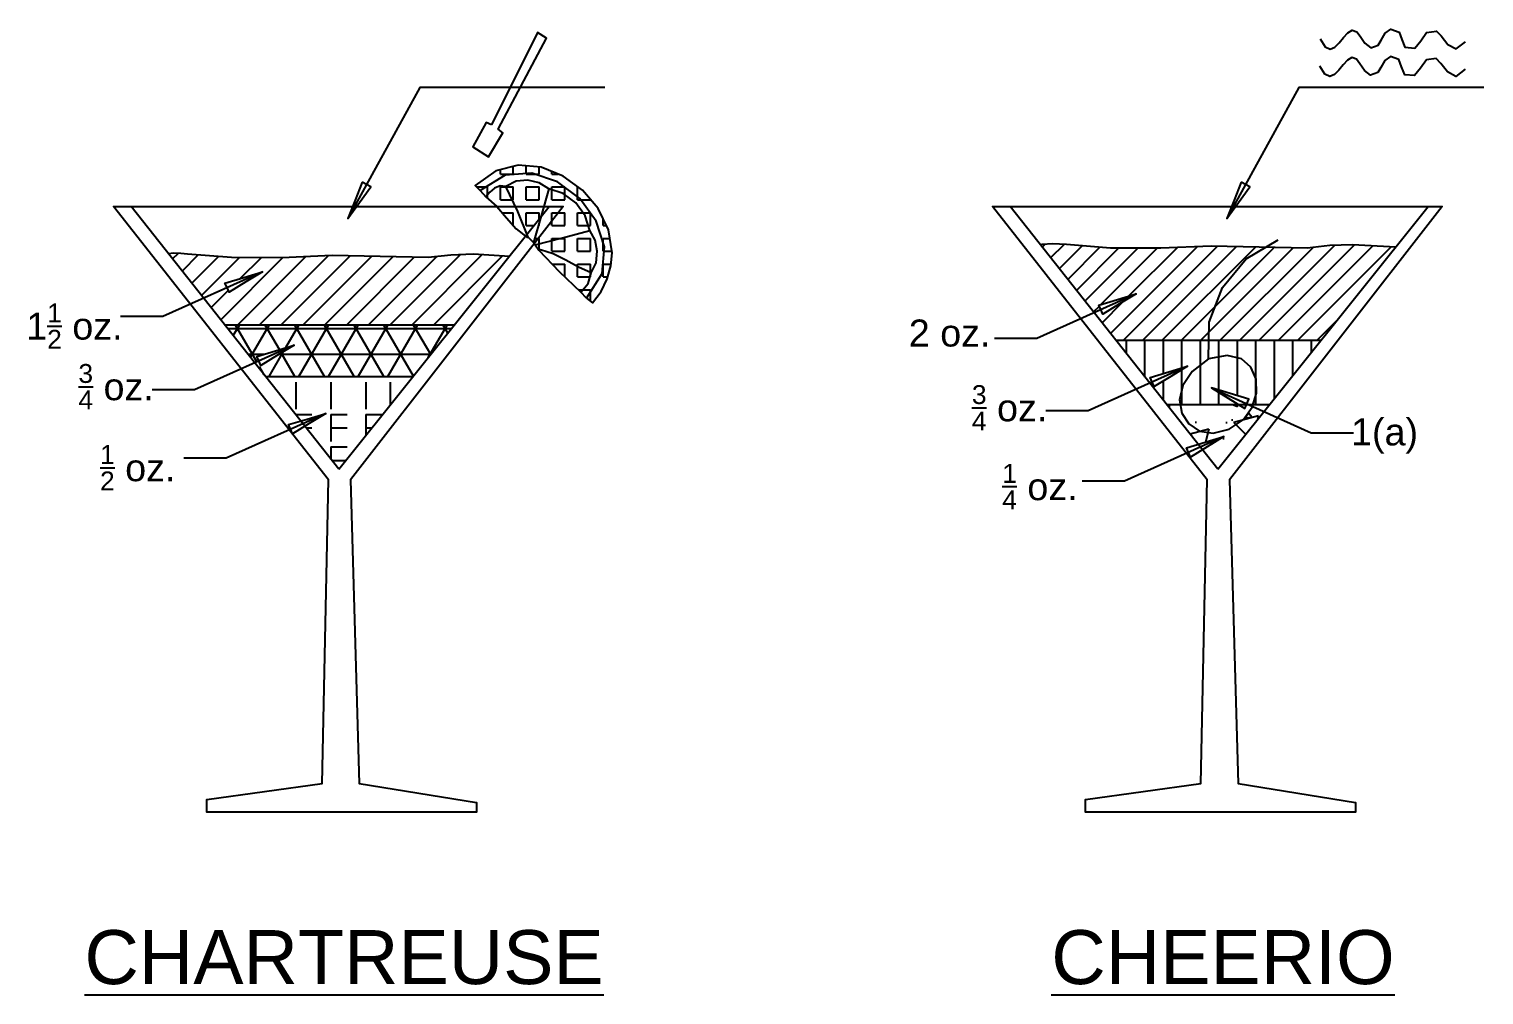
# Model space of a CAD drawing. Header units: metres. Extents: x -2.9 to 16.5, y 0 to 11.5.
# Drawn here: x 1.841 to 4.537, y 7.29 to 9.079 of the extents above; entities that cross this region are included whole.
import ezdxf

# ---------------------------------------------------------------- set-up
doc = ezdxf.new("R2010")
doc.units = ezdxf.units.M
for name, color, linetype in [('bourbon - whiskey', 35, 'Continuous'), ('french (dry) vermouth', 160, 'Continuous'), ('green chartreuse', 80, 'Continuous'), ('maraschino', 18, 'Continuous'), ('orange juice', 30, 'Continuous'), ('triple sec', 200, 'Continuous')]:
    doc.layers.add(name, color=color, linetype=linetype)
doc.styles.get("Standard").update_dxf_attribs({"font": 'arial.ttf'})

# ---------------------------------------------------------------- blocks, each defined once
blk = doc.blocks.new('A$C17891CB8')
for points in [[(0, 0), (0.001, 0.06819), (0.0256, 0.13222), (0.0697, 0.18533), (0.1289, 0.22087)], [(0, 0), (-0.0306, -0.02332), (-0.048, -0.04942), (-0.0539, -0.07585), (-0.0497, -0.10026), (-0.0368, -0.12028), (-0.0169, -0.13352), (0.0087, -0.13759), (0.0384, -0.1301), (0.064, -0.11257), (0.0807, -0.0893), (0.0887, -0.06331), (0.0879, -0.03771), (0.0785, -0.01546), (0.0607, 0.00027), (0.0345, 0.00645), (0, 0)]]:
    blk.add_lwpolyline(points)
blk = doc.blocks.new('A$C7EF233EF')
for points in [[(0.26617, 0.17318), (0.25609, 0.17746), (0.23156, 0.13265), (0.26064, 0.11371), (0.28679, 0.15847), (0.27865, 0.16498), (0.368, 0.33414), (0.35152, 0.34446), (0.26617, 0.17318)], [(0.02632, 0.06722), (0.01313, 0.03364), (0, 0), (0.02132, 0.02912), (0.0426, 0.05826), (0.03446, 0.06276), (0.02632, 0.06722)], [(0.02632, 0.06722), (0.01313, 0.03364), (0, 0), (0.02132, 0.02912), (0.0426, 0.05826), (0.03446, 0.06276), (0.02632, 0.06722)]]:
    blk.add_lwpolyline(points, close=True)
blk.add_lwpolyline([(0.47635, 0.24257), (0.13309, 0.24257), (0, 0)])
blk = doc.blocks.new('A$C2D966FB9')
blk.add_lwpolyline([(0, 0), (-0.18425, -0.0829), (-0.26258, -0.0829)])
blk.add_lwpolyline([(-0.06532, -0.02941), (-0.06912, -0.02084), (-0.03455, -0.01042), (0, 0), (-0.0307, -0.01893), (-0.06147, -0.03788), (-0.06532, -0.02941)], close=True)
blk = doc.blocks.new('A$C3C0D392B')
blk.add_lwpolyline([(0, 0), (-0.18425, -0.0829), (-0.26258, -0.0829)])
blk.add_lwpolyline([(-0.06532, -0.02941), (-0.06912, -0.02084), (-0.03455, -0.01042), (0, 0), (-0.0307, -0.01893), (-0.06147, -0.03788), (-0.06532, -0.02941)], close=True)
blk = doc.blocks.new('A$C7B8D303F')
for points in [[(0.2853, -0.0037), (0.3125, 0.0004), (0.3049, 0.0528), (0.2878, 0.1016), (0.263, 0.1453), (0.2321, 0.1825), (0.161, 0.2331), (0.0774, 0.261), (-0.0118, 0.267), (-0.1, 0.2518), (-0.18, 0.2161), (-0.2453, 0.1607), (-0.2886, 0.0861), (-0.3033, -0.0068), (-0.2765, -0.0062)], [(0.2853, -0.0037), (0.2599, 0.1024), (0.1957, 0.1779), (0.1058, 0.2229), (0.003, 0.2376), (-0.0996, 0.2219), (-0.189, 0.176), (-0.2524, 0.0999), (-0.2765, -0.0062)], [(-0.1029, 0.1807), (-0.1436, 0.1706), (-0.1807, 0.1468), (-0.2083, 0.113), (-0.2208, 0.0732)], [(0.1139, 0.1816), (0.0632, 0.2071), (0.0047, 0.2155), (-0.0533, 0.2067), (-0.1029, 0.1807)], [(-0.1029, 0.1807), (-0.0515, 0.0905), (0, 0)], [(0.0107, -0.0014), (0.0625, 0.09), (0.1139, 0.1816)], [(0.2297, 0.0752), (0.2157, 0.114), (0.1889, 0.147), (0.1535, 0.1709), (0.1139, 0.1816)], [(-0.2208, 0.0732), (-0.2375, 0.0586), (-0.2461, 0.0382), (-0.2482, 0.0153), (-0.2451, -0.0071)], [(-0.0285, -0.0005), (-0.1226, 0.0395), (-0.2208, 0.0732)], [(0.2297, 0.0752), (0.1821, 0.0558), (0.131, 0.0401), (0.081, 0.0232), (0.0368, -0.0001), (0.0343, -0.0051)], [(0.2539, -0.0028), (0.2507, 0.0394), (0.2297, 0.0752)], [(-0.0285, -0.0005), (0, 0)], [(0.0107, -0.0014), (0, 0)], [(-0.2765, -0.0062), (-0.2451, -0.0071)], [(-0.2451, -0.0071), (-0.1917, -0.0037), (-0.1361, -0.0071), (-0.082, -0.0096), (-0.0319, -0.0036), (-0.0285, -0.0005)], [(0.0107, -0.0014), (0.0343, -0.0051)], [(0.0343, -0.0051), (0.1439, -0.0066), (0.2539, -0.0028)], [(0.2853, -0.0037), (0.2539, -0.0028)]]:
    blk.add_lwpolyline(points)

msp = doc.modelspace()

# ---------------------------------------------------------------- hatches: boundary and pattern name
at = {"layer": 'bourbon - whiskey'}
h = msp.add_hatch(dxfattribs=at)
h.set_pattern_fill('ANSI31', color=256, scale=0.008, style=0)
h.paths.add_polyline_path([(4.0526, 8.6004), (4.0967, 8.6535), (4.1339, 8.6758), (4.0315, 8.6781), (3.9386, 8.674), (3.845, 8.6741), (3.7638, 8.6808), (3.751, 8.6816), (3.738, 8.6823), (3.7185, 8.6807), (3.7147, 8.6802), (3.8147, 8.5539), (3.8274, 8.5596), (3.8236, 8.5682), (3.8581, 8.5786), (3.8927, 8.589), (3.862, 8.5701), (3.8312, 8.5511), (3.8274, 8.5596), (3.8147, 8.5539), (3.8551, 8.5029), (4.0276, 8.5029), (4.028, 8.5364)])
h.paths.add_polyline_path([(4.0526, 8.6004), (4.028, 8.5364), (4.0276, 8.5029), (4.2356, 8.5029), (4.374, 8.6757), (4.2937, 8.6804), (4.2518, 8.6789), (4.2096, 8.6741), (4.1339, 8.6758), (4.0967, 8.6535)])
h = msp.add_hatch(dxfattribs=at)
h.set_pattern_fill('ANSI31', color=256, scale=0.009, style=0)
h.paths.add_polyline_path([(2.6293, 8.5311), (2.7316, 8.6589), (2.6648, 8.6628), (2.6229, 8.6612), (2.5807, 8.6565), (2.4026, 8.6605), (2.3097, 8.6564), (2.2161, 8.6565), (2.1349, 8.6631), (2.1221, 8.664), (2.1091, 8.6647), (2.0988, 8.6638), (2.1645, 8.5808), (2.2079, 8.6004), (2.2041, 8.6089), (2.2387, 8.6193), (2.2733, 8.6298), (2.2426, 8.6108), (2.2118, 8.5919), (2.2079, 8.6004), (2.1645, 8.5808), (2.2039, 8.5311)])
at = {"layer": 'french (dry) vermouth'}
h = msp.add_hatch(dxfattribs=at)
h.set_pattern_fill('F', color=256, scale=0.5, style=0, pattern_type=2)
h.set_pattern_definition([(0, (0.465, 0.04), (0, 0.5), [0.03, -0.47]), (270, (0.465, 0.065), (0.5, -1e-16), [0.05, -0.45]), (0, (0.465, 0.065), (0, 0.5), [0.03, -0.47]), (0, (0.465, 0.1), (0, 0.5), [0.03, -0.47]), (270, (0.465, 0.125), (0.5, -1e-16), [0.05, -0.45]), (0, (0.465, 0.125), (0, 0.5), [0.03, -0.47]), (0, (0.465, 0.16), (0, 0.5), [0.03, -0.47]), (270, (0.465, 0.185), (0.5, -1e-16), [0.05, -0.45]), (0, (0.465, 0.185), (0, 0.5), [0.03, -0.47]), (0, (0.465, 0.22), (0, 0.5), [0.03, -0.47]), (270, (0.465, 0.245), (0.5, -1e-16), [0.05, -0.45]), (0, (0.465, 0.245), (0, 0.5), [0.03, -0.47]), (0, (0.465, 0.28), (0, 0.5), [0.03, -0.47]), (270, (0.465, 0.305), (0.5, -1e-16), [0.05, -0.45]), (0, (0.465, 0.305), (0, 0.5), [0.03, -0.47]), (0, (0.465, 0.34), (0, 0.5), [0.03, -0.47]), (270, (0.465, 0.365), (0.5, -1e-16), [0.05, -0.45]), (0, (0.465, 0.365), (0, 0.5), [0.03, -0.47]), (270, (0.465, 0.425), (0.5, -1e-16), [0.05, -0.45]), (0, (0.4, 0.04), (0, 0.5), [0.03, -0.47]), (270, (0.4, 0.065), (0.5, -1e-16), [0.05, -0.45]), (0, (0.4, 0.065), (0, 0.5), [0.03, -0.47]), (0, (0.4, 0.1), (0, 0.5), [0.03, -0.47]), (270, (0.4, 0.125), (0.5, -1e-16), [0.05, -0.45]), (0, (0.4, 0.125), (0, 0.5), [0.03, -0.47]), (0, (0.4, 0.16), (0, 0.5), [0.03, -0.47]), (270, (0.4, 0.185), (0.5, -1e-16), [0.05, -0.45]), (0, (0.4, 0.185), (0, 0.5), [0.03, -0.47]), (0, (0.4, 0.22), (0, 0.5), [0.03, -0.47]), (270, (0.4, 0.245), (0.5, -1e-16), [0.05, -0.45]), (0, (0.4, 0.245), (0, 0.5), [0.03, -0.47]), (0, (0.4, 0.28), (0, 0.5), [0.03, -0.47]), (270, (0.4, 0.305), (0.5, -1e-16), [0.05, -0.45]), (0, (0.4, 0.305), (0, 0.5), [0.03, -0.47]), (0, (0.4, 0.34), (0, 0.5), [0.03, -0.47]), (270, (0.4, 0.365), (0.5, -1e-16), [0.05, -0.45]), (0, (0.4, 0.365), (0, 0.5), [0.03, -0.47]), (270, (0.4, 0.425), (0.5, -1e-16), [0.05, -0.45]), (0, (0.335, 0.04), (0, 0.5), [0.03, -0.47]), (270, (0.335, 0.065), (0.5, -1e-16), [0.05, -0.45]), (0, (0.335, 0.065), (0, 0.5), [0.03, -0.47]), (0, (0.335, 0.1), (0, 0.5), [0.03, -0.47]), (270, (0.335, 0.125), (0.5, -1e-16), [0.05, -0.45]), (0, (0.335, 0.125), (0, 0.5), [0.03, -0.47]), (0, (0.335, 0.16), (0, 0.5), [0.03, -0.47]), (270, (0.335, 0.185), (0.5, -1e-16), [0.05, -0.45]), (0, (0.335, 0.185), (0, 0.5), [0.03, -0.47]), (0, (0.335, 0.22), (0, 0.5), [0.03, -0.47]), (270, (0.335, 0.245), (0.5, -1e-16), [0.05, -0.45]), (0, (0.335, 0.245), (0, 0.5), [0.03, -0.47]), (0, (0.335, 0.28), (0, 0.5), [0.03, -0.47]), (270, (0.335, 0.305), (0.5, -1e-16), [0.05, -0.45]), (0, (0.335, 0.305), (0, 0.5), [0.03, -0.47]), (0, (0.335, 0.34), (0, 0.5), [0.03, -0.47]), (270, (0.335, 0.365), (0.5, -1e-16), [0.05, -0.45]), (0, (0.335, 0.365), (0, 0.5), [0.03, -0.47]), (270, (0.335, 0.425), (0.5, -1e-16), [0.05, -0.45]), (0, (0.27, 0.04), (0, 0.5), [0.03, -0.47]), (270, (0.27, 0.065), (0.5, -1e-16), [0.05, -0.45]), (0, (0.27, 0.065), (0, 0.5), [0.03, -0.47]), (0, (0.27, 0.1), (0, 0.5), [0.03, -0.47]), (270, (0.27, 0.125), (0.5, -1e-16), [0.05, -0.45]), (0, (0.27, 0.125), (0, 0.5), [0.03, -0.47]), (0, (0.27, 0.16), (0, 0.5), [0.03, -0.47]), (270, (0.27, 0.185), (0.5, -1e-16), [0.05, -0.45]), (0, (0.27, 0.185), (0, 0.5), [0.03, -0.47]), (0, (0.27, 0.22), (0, 0.5), [0.03, -0.47]), (270, (0.27, 0.245), (0.5, -1e-16), [0.05, -0.45]), (0, (0.27, 0.245), (0, 0.5), [0.03, -0.47]), (0, (0.27, 0.28), (0, 0.5), [0.03, -0.47]), (270, (0.27, 0.305), (0.5, -1e-16), [0.05, -0.45]), (0, (0.27, 0.305), (0, 0.5), [0.03, -0.47]), (0, (0.27, 0.34), (0, 0.5), [0.03, -0.47]), (270, (0.27, 0.365), (0.5, -1e-16), [0.05, -0.45]), (0, (0.27, 0.365), (0, 0.5), [0.03, -0.47]), (270, (0.27, 0.425), (0.5, -1e-16), [0.05, -0.45]), (0, (0.205, 0.04), (0, 0.5), [0.03, -0.47]), (270, (0.205, 0.065), (0.5, -1e-16), [0.05, -0.45]), (0, (0.205, 0.065), (0, 0.5), [0.03, -0.47]), (0, (0.205, 0.1), (0, 0.5), [0.03, -0.47]), (270, (0.205, 0.125), (0.5, -1e-16), [0.05, -0.45]), (0, (0.205, 0.125), (0, 0.5), [0.03, -0.47]), (0, (0.205, 0.16), (0, 0.5), [0.03, -0.47]), (270, (0.205, 0.185), (0.5, -1e-16), [0.05, -0.45]), (0, (0.205, 0.185), (0, 0.5), [0.03, -0.47]), (0, (0.205, 0.22), (0, 0.5), [0.03, -0.47]), (270, (0.205, 0.245), (0.5, -1e-16), [0.05, -0.45]), (0, (0.205, 0.245), (0, 0.5), [0.03, -0.47]), (0, (0.205, 0.28), (0, 0.5), [0.03, -0.47]), (270, (0.205, 0.305), (0.5, -1e-16), [0.05, -0.45]), (0, (0.205, 0.305), (0, 0.5), [0.03, -0.47]), (0, (0.205, 0.34), (0, 0.5), [0.03, -0.47]), (270, (0.205, 0.365), (0.5, -1e-16), [0.05, -0.45]), (0, (0.205, 0.365), (0, 0.5), [0.03, -0.47]), (270, (0.205, 0.425), (0.5, -1e-16), [0.05, -0.45]), (0, (0.14, 0.04), (0, 0.5), [0.03, -0.47]), (270, (0.14, 0.065), (0.5, -1e-16), [0.05, -0.45]), (0, (0.14, 0.065), (0, 0.5), [0.03, -0.47]), (0, (0.14, 0.1), (0, 0.5), [0.03, -0.47]), (270, (0.14, 0.125), (0.5, -1e-16), [0.05, -0.45]), (0, (0.14, 0.125), (0, 0.5), [0.03, -0.47]), (0, (0.14, 0.16), (0, 0.5), [0.03, -0.47]), (270, (0.14, 0.185), (0.5, -1e-16), [0.05, -0.45]), (0, (0.14, 0.185), (0, 0.5), [0.03, -0.47]), (0, (0.14, 0.22), (0, 0.5), [0.03, -0.47]), (270, (0.14, 0.245), (0.5, -1e-16), [0.05, -0.45]), (0, (0.14, 0.245), (0, 0.5), [0.03, -0.47]), (0, (0.14, 0.28), (0, 0.5), [0.03, -0.47]), (270, (0.14, 0.305), (0.5, -1e-16), [0.05, -0.45]), (0, (0.14, 0.305), (0, 0.5), [0.03, -0.47]), (0, (0.14, 0.34), (0, 0.5), [0.03, -0.47]), (270, (0.14, 0.365), (0.5, -1e-16), [0.05, -0.45]), (0, (0.14, 0.365), (0, 0.5), [0.03, -0.47]), (270, (0.14, 0.425), (0.5, -1e-16), [0.05, -0.45]), (0, (0.075, 0.04), (0, 0.5), [0.03, -0.47]), (270, (0.075, 0.065), (0.5, -1e-16), [0.05, -0.45]), (0, (0.075, 0.065), (0, 0.5), [0.03, -0.47]), (0, (0.075, 0.1), (0, 0.5), [0.03, -0.47]), (270, (0.075, 0.125), (0.5, -1e-16), [0.05, -0.45]), (0, (0.075, 0.125), (0, 0.5), [0.03, -0.47]), (0, (0.075, 0.16), (0, 0.5), [0.03, -0.47]), (270, (0.075, 0.185), (0.5, -1e-16), [0.05, -0.45]), (0, (0.075, 0.185), (0, 0.5), [0.03, -0.47]), (0, (0.075, 0.22), (0, 0.5), [0.03, -0.47]), (270, (0.075, 0.245), (0.5, -1e-16), [0.05, -0.45]), (0, (0.075, 0.245), (0, 0.5), [0.03, -0.47]), (0, (0.075, 0.28), (0, 0.5), [0.03, -0.47]), (270, (0.075, 0.305), (0.5, -1e-16), [0.05, -0.45]), (0, (0.075, 0.305), (0, 0.5), [0.03, -0.47]), (0, (0.075, 0.34), (0, 0.5), [0.03, -0.47]), (270, (0.075, 0.365), (0.5, -1e-16), [0.05, -0.45]), (0, (0.075, 0.365), (0, 0.5), [0.03, -0.47]), (270, (0.075, 0.425), (0.5, -1e-16), [0.05, -0.45]), (0, (0.01, 0.04), (0, 0.5), [0.03, -0.47]), (270, (0.01, 0.065), (0.5, -1e-16), [0.05, -0.45]), (0, (0.01, 0.065), (0, 0.5), [0.03, -0.47]), (0, (0.01, 0.1), (0, 0.5), [0.03, -0.47]), (270, (0.01, 0.125), (0.5, -1e-16), [0.05, -0.45]), (0, (0.01, 0.125), (0, 0.5), [0.03, -0.47]), (0, (0.01, 0.16), (0, 0.5), [0.03, -0.47]), (270, (0.01, 0.185), (0.5, -1e-16), [0.05, -0.45]), (0, (0.01, 0.185), (0, 0.5), [0.03, -0.47]), (0, (0.01, 0.22), (0, 0.5), [0.03, -0.47]), (270, (0.01, 0.245), (0.5, -1e-16), [0.05, -0.45]), (0, (0.01, 0.245), (0, 0.5), [0.03, -0.47]), (0, (0.01, 0.28), (0, 0.5), [0.03, -0.47]), (270, (0.01, 0.305), (0.5, -1e-16), [0.05, -0.45]), (0, (0.01, 0.305), (0, 0.5), [0.03, -0.47]), (0, (0.01, 0.34), (0, 0.5), [0.03, -0.47]), (270, (0.01, 0.365), (0.5, -1e-16), [0.05, -0.45]), (0, (0.01, 0.365), (0, 0.5), [0.03, -0.47]), (270, (0.01, 0.425), (0.5, -1e-16), [0.05, -0.45])])
h.paths.add_polyline_path([(2.2792, 8.436), (2.4153, 8.264), (2.5531, 8.436)])
at = {"layer": 'green chartreuse'}
h = msp.add_hatch(dxfattribs=at)
h.set_pattern_fill('NET3', color=256, scale=0.015, style=0)
h.paths.add_polyline_path([(2.2039, 8.5311), (2.2592, 8.4612), (2.2667, 8.4645), (2.2629, 8.4731), (2.2975, 8.4835), (2.332, 8.4939), (2.3013, 8.475), (2.2657, 8.453), (2.2792, 8.436), (2.5531, 8.436), (2.6293, 8.5311)])
at = {"layer": 'maraschino'}
h = msp.add_hatch(dxfattribs=at)
h.set_pattern_fill('TRIANG', color=256, scale=0.01, angle=135, style=0)
h.paths.add_polyline_path([(3.9747, 8.3834), (3.9773, 8.3679), (3.9902, 8.3479), (4.0101, 8.3347), (4.0357, 8.3306), (4.0654, 8.3381), (4.091, 8.3556), (4.1077, 8.3789), (4.1082, 8.3804), (4.1015, 8.3834), (4.0973, 8.3834), (4.0942, 8.3765), (4.0829, 8.3834)], flags=17)
h.paths.add_polyline_path([(4.1297, 8.3707), (4.1082, 8.3804), (4.1077, 8.3789), (4.091, 8.3556), (4.0654, 8.3381), (4.0357, 8.3306), (4.0101, 8.3347), (3.9902, 8.3479), (3.9773, 8.3679), (3.9747, 8.3834), (3.9497, 8.3834), (4.0077, 8.3101), (4.0207, 8.314), (4.0552, 8.3244), (4.0245, 8.3055), (4.0157, 8.3001), (4.0442, 8.264)])
h.paths.add_polyline_path([(4.1297, 8.3707), (4.1399, 8.3834), (4.1091, 8.3834), (4.1082, 8.3804)])
h = msp.add_hatch(dxfattribs=at)
h.set_pattern_fill('AR-CONC', color=256, scale=0.0007, angle=135, style=0)
h.set_pattern_definition([(185, (0, 0), (-0.0822874, 0.0980663), [0.013335, -0.146685]), (130, (0, 0), (-0.0771239, -0.1120125), [0.010668, -0.117348]), (235.451, (-0.00686, 0.00817), (-0.1594112, -0.0139455), [0.011333, -0.124663]), (181.1842, (-0.02514, -0.02514), (-0.1133674, 0.1549872), [0.0200025, -0.2200275]), (231.6356, (-0.0346, -0.01223), (-0.2399785, -0.0049603), [0.0169995, -0.1869945]), (126.184, (-0.02514, -0.02514), (-0.2399785, -0.00496), [0.016002, -0.176022]), (156, (-0.03143, -0.00629), (-0.0244267, 0.1256644), [0.013335, -0.146685]), (101, (-0.03143, -0.00629), (-0.1217588, -0.060578), [0.010668, -0.117348]), (206.4514, (-0.03347, 0.00419), (-0.1461855, 0.065086), [0.011333, -0.124663]), (172.5, (0, 0), (-0.0433814, -0.04032383), [0, -0.1159256, 0, -0.119126, 0, -0.1177925]), (142.5, (0, 0), (-0.0826609, -0.0165128), [0, -0.0679196, 0, -0.1132586, 0, -0.0448945]), (102.5, (0.028036, -0.028036), (-0.06427834, 0.0699495), [0, -0.04445, 0, -0.138684, 0, -0.184023]), (92.5, (0.04061, -0.04061), (-0.0859057, 0.0607347), [0, -0.057785, 0, -0.0921004, 0, -0.130683])])
h.paths.add_polyline_path([(3.9747, 8.3834), (3.9773, 8.3679), (3.9902, 8.3479), (4.0101, 8.3347), (4.0357, 8.3306), (4.0654, 8.3381), (4.091, 8.3556), (4.1077, 8.3789), (4.1082, 8.3804), (4.1015, 8.3834), (4.0973, 8.3834), (4.0942, 8.3765), (4.0829, 8.3834)], flags=17)
h.paths.add_polyline_path([(4.0552, 8.3244), (4.0245, 8.3055), (4.0157, 8.3001), (4.0442, 8.264), (4.1297, 8.3707), (4.1082, 8.3804), (4.1077, 8.3789), (4.091, 8.3556), (4.0654, 8.3381), (4.0357, 8.3306), (4.0101, 8.3347), (3.9902, 8.3479), (3.9773, 8.3679), (3.9747, 8.3834), (3.9497, 8.3834), (4.0077, 8.3101), (4.0207, 8.314)])
h.paths.add_polyline_path([(4.1091, 8.3834), (4.1082, 8.3804), (4.1297, 8.3707), (4.1399, 8.3834)])
at = {"layer": 'orange juice'}
h = msp.add_hatch(dxfattribs=at)
h.set_pattern_fill('SQUARE', color=256, scale=0.0075, style=0)
h.paths.add_polyline_path([(2.8634, 8.5922), (2.8773, 8.608), (2.8828, 8.628), (2.8593, 8.6382), (2.8358, 8.6509), (2.8124, 8.6629), (2.7886, 8.6705), (2.786, 8.6696), (2.8237, 8.63)], flags=16)
h.paths.add_polyline_path([(2.8297, 8.6928), (2.7791, 8.6794), (2.786, 8.6696), (2.7886, 8.6705), (2.8124, 8.6629), (2.8358, 8.6509), (2.8593, 8.6382), (2.8828, 8.628), (2.8917, 8.6465), (2.8941, 8.6676), (2.8903, 8.6885), (2.8803, 8.7064)], flags=16)
h.paths.add_polyline_path([(2.8803, 8.7064), (2.8717, 8.7334), (2.8543, 8.7571), (2.8309, 8.7748), (2.8044, 8.7834), (2.795, 8.7504), (2.8049, 8.7504), (2.8311, 8.7504), (2.7775, 8.6815), (2.7791, 8.6794), (2.8297, 8.6928)], flags=16)
h.paths.add_polyline_path([(2.8311, 8.7504), (2.8049, 8.7504), (2.7894, 8.7311), (2.7758, 8.6837), (2.7775, 8.6815)], flags=16)
h.paths.add_polyline_path([(2.8049, 8.7504), (2.795, 8.7504), (2.7901, 8.7336), (2.7894, 8.7311)], flags=0)
h.paths.add_polyline_path([(2.7427, 8.7504), (2.7472, 8.7411), (2.7637, 8.6989), (2.7894, 8.7311), (2.7901, 8.7336), (2.795, 8.7504)], flags=16)
h.paths.add_polyline_path([(2.795, 8.7504), (2.8044, 8.7834), (2.7866, 8.7944), (2.7652, 8.7993), (2.7435, 8.7973), (2.7249, 8.7879), (2.7427, 8.7504)], flags=16)
h.paths.add_polyline_path([(2.7472, 8.7411), (2.7427, 8.7504), (2.7079, 8.7504), (2.7258, 8.7297), (2.7438, 8.7095), (2.7611, 8.6957), (2.7637, 8.6989)], flags=16)
h.paths.add_polyline_path([(2.7427, 8.7504), (2.7249, 8.7879), (2.7139, 8.7888), (2.7036, 8.7847), (2.6947, 8.7775), (2.6878, 8.7686), (2.708, 8.7504)], flags=16)
h.paths.add_polyline_path([(2.7249, 8.7879), (2.7435, 8.7973), (2.7652, 8.7993), (2.7866, 8.7944), (2.8044, 8.7834), (2.8309, 8.7748), (2.8543, 8.7571), (2.8717, 8.7334), (2.8803, 8.7064), (2.8903, 8.6885), (2.8941, 8.6676), (2.8917, 8.6465), (2.8828, 8.628), (2.8773, 8.608), (2.8634, 8.5922), (2.874, 8.5806), (2.903, 8.6267), (2.9075, 8.6759), (2.8922, 8.7237), (2.8616, 8.7655), (2.8202, 8.7966), (2.7727, 8.8124), (2.7234, 8.8085), (2.6772, 8.7801), (2.6878, 8.7686), (2.6947, 8.7775), (2.7036, 8.7847), (2.7139, 8.7888)], flags=17)
h.paths.add_polyline_path([(2.6676, 8.7894), (2.6772, 8.7801), (2.7234, 8.8085), (2.7727, 8.8124), (2.8202, 8.7966), (2.8616, 8.7655), (2.8922, 8.7237), (2.9075, 8.6759), (2.903, 8.6267), (2.874, 8.5806), (2.885, 8.5724), (2.901, 8.5934), (2.9125, 8.6165), (2.9194, 8.6406), (2.9219, 8.6646), (2.9151, 8.7076), (2.8959, 8.7471), (2.8669, 8.781), (2.8307, 8.8071), (2.7901, 8.8232), (2.7476, 8.8272), (2.7059, 8.8166)])
at = {"layer": 'triple sec'}
h = msp.add_hatch(dxfattribs=at)
h.set_pattern_fill('LINE', color=256, scale=0.0108, angle=90, style=0)
h.paths.add_polyline_path([(4.1149, 8.4305), (4.1157, 8.4049), (4.1091, 8.3834), (4.1399, 8.3834), (4.2356, 8.5029), (4.0276, 8.5029), (4.027, 8.4682), (4.0615, 8.4746), (4.0877, 8.4685), (4.1055, 8.4527)])
h.paths.add_polyline_path([(4.0615, 8.4746), (4.027, 8.4682), (3.9964, 8.4449), (3.979, 8.4188), (3.9731, 8.3923), (3.9747, 8.3834), (4.0829, 8.3834), (4.0634, 8.3955), (4.0327, 8.4144), (4.0673, 8.404), (4.1018, 8.3936), (4.098, 8.385), (4.1015, 8.3834), (4.1091, 8.3834), (4.1157, 8.4049), (4.1149, 8.4305), (4.1055, 8.4527), (4.0877, 8.4685)])
h.paths.add_polyline_path([(4.0276, 8.5029), (3.8551, 8.5029), (3.918, 8.4234), (3.9226, 8.4255), (3.9188, 8.434), (3.9534, 8.4444), (3.9879, 8.4549), (3.9572, 8.4359), (3.9264, 8.417), (3.9226, 8.4255), (3.918, 8.4234), (3.9497, 8.3834), (3.9747, 8.3834), (3.9731, 8.3923), (3.979, 8.4188), (3.9964, 8.4449), (4.027, 8.4682)])

# ---------------------------------------------------------------- linework, layer by layer
for p, q in [((2.4153, 8.264), (2.0302, 8.7504)), ((2.4153, 8.264), (2.8049, 8.7504)), ((4.0442, 8.264), (3.6591, 8.7504)), ((4.0442, 8.264), (4.4338, 8.7504)), ((2.6293, 8.5311), (2.2039, 8.5311)), ((3.8551, 8.5029), (4.2356, 8.5029)), ((2.2792, 8.436), (2.5531, 8.436)), ((4.1399, 8.3834), (3.9497, 8.3834))]:
    msp.add_line(p, q)
for points in [[(4.2335, 9.0614), (4.2432, 9.0464), (4.2523, 9.0422), (4.2608, 9.0457), (4.269, 9.054), (4.277, 9.064), (4.285, 9.0727), (4.2931, 9.0773), (4.3016, 9.0746), (4.3077, 9.0661), (4.3163, 9.0532), (4.3274, 9.0447), (4.3412, 9.0495), (4.3468, 9.059), (4.3542, 9.0717), (4.3649, 9.0794), (4.38, 9.0736), (4.3852, 9.06), (4.3909, 9.0456), (4.4094, 9.0438), (4.4204, 9.0578), (4.4311, 9.0733), (4.4491, 9.0757), (4.4579, 9.0666), (4.4705, 9.0508), (4.4858, 9.0425), (4.5031, 9.056)], [(4.5026, 9.0052), (4.4853, 8.9918), (4.47, 9), (4.4574, 9.0159), (4.4486, 9.025), (4.4306, 9.0225), (4.4199, 9.0071), (4.4089, 8.9931), (4.3904, 8.9948), (4.3846, 9.0093), (4.3795, 9.0229), (4.3644, 9.0286), (4.3537, 9.021), (4.3462, 9.0082), (4.3407, 8.9987), (4.3269, 8.994), (4.3158, 9.0024), (4.3072, 9.0153), (4.3011, 9.0238), (4.2926, 9.0265), (4.2845, 9.022), (4.2765, 9.0132), (4.2685, 9.0032), (4.2603, 8.995), (4.2518, 8.9915), (4.2427, 8.9957), (4.233, 9.0107)], [(4.5372, 8.9713), (4.194, 8.9713), (4.0609, 8.7287)], [(3.7147, 8.6802), (3.7185, 8.6807), (3.738, 8.6823), (3.751, 8.6816), (3.7638, 8.6808), (3.845, 8.6741), (3.9386, 8.674), (4.0315, 8.6781), (4.2096, 8.6741), (4.2518, 8.6789), (4.2937, 8.6804), (4.374, 8.6757), (4.374, 8.6757), (4.374, 8.6757), (4.374, 8.6757)], [(2.0988, 8.6638), (2.0988, 8.6638), (2.1091, 8.6647), (2.1221, 8.664), (2.1349, 8.6631), (2.2161, 8.6565), (2.3097, 8.6564), (2.4026, 8.6605), (2.5807, 8.6565), (2.6229, 8.6612), (2.6648, 8.6628), (2.7316, 8.6589), (2.7316, 8.6589), (2.7316, 8.6589), (2.7316, 8.6589)], [(2.2733, 8.6298), (2.089, 8.5469), (2.0107, 8.5469)], [(2.3907, 8.3674), (2.2064, 8.2845), (2.1281, 8.2845)]]:
    msp.add_lwpolyline(points)
for points in [[(4.0872, 8.796), (4.0741, 8.7624), (4.0609, 8.7287), (4.0822, 8.7579), (4.1035, 8.787), (4.0954, 8.7915), (4.0872, 8.796)], [(4.0872, 8.796), (4.0741, 8.7624), (4.0609, 8.7287), (4.0822, 8.7579), (4.1035, 8.787), (4.0954, 8.7915), (4.0872, 8.796)], [(2.8049, 8.7504), (2.8311, 8.7504), (2.437, 8.2444), (2.4527, 7.6815), (2.6703, 7.6463), (2.6703, 7.6285), (2.1702, 7.6285), (2.1702, 7.6521), (2.3839, 7.6815), (2.3957, 8.2444), (1.9976, 8.7504), (2.0302, 8.7504), (2.8049, 8.7504)], [(4.4338, 8.7504), (4.46, 8.7504), (4.0659, 8.2444), (4.0816, 7.6815), (4.2992, 7.6463), (4.2992, 7.6285), (3.7991, 7.6285), (3.7991, 7.6521), (4.0128, 7.6815), (4.0246, 8.2444), (3.6265, 8.7504), (3.6591, 8.7504), (4.4338, 8.7504)], [(2.2079, 8.6004), (2.2041, 8.6089), (2.2387, 8.6193), (2.2733, 8.6298), (2.2426, 8.6108), (2.2118, 8.5919), (2.2079, 8.6004)], [(2.3253, 8.338), (2.3215, 8.3465), (2.3561, 8.3569), (2.3907, 8.3674), (2.36, 8.3484), (2.3292, 8.3295), (2.3253, 8.338)]]:
    msp.add_lwpolyline(points, close=True)

# ---------------------------------------------------------------- block references
for name, p in [('A$C7EF233EF', (2.432, 8.7287)), ('A$C17891CB8', (4.027, 8.4682)), ('A$C3C0D392B', (3.8927, 8.589)), ('A$C2D966FB9', (2.332, 8.4939)), ('A$C2D966FB9', (3.9879, 8.4549)), ('A$C3C0D392B', (4.0552, 8.3244))]:
    msp.add_blockref(name, p)
at = {"xscale": 0.498785, "yscale": 0.498785, "zscale": 0.498785, "rotation": 314.372025}
msp.add_blockref('A$C7B8D303F', (2.7758, 8.6837), dxfattribs=at)
at = {"xscale": -1}
msp.add_blockref('A$C3C0D392B', (4.0327, 8.4144), dxfattribs=at)

# ---------------------------------------------------------------- texts
at = {"attachment_point": 5}
for s, insert, char_height, width in [('\\A1;1{\\H0.7x;\\S1/2;} oz.', (1.925, 8.5291), 0.05, 0.298021), ('2 oz.', (3.5471, 8.5159), 0.05, 0.298021), ('\\A1;{\\H0.7x;\\S3/4;} oz.', (2.0023, 8.4168), 0.05, 0.298021), ('\\A1;{\\H0.7x;\\S3/4;} oz.', (3.6582, 8.3777), 0.05, 0.298021), ('1(a)', (4.3531, 8.3255), 0.05, 0.298021), ('\\A1;{\\H0.7x;\\S1/2;} oz.', (2.0424, 8.2667), 0.05, 0.298021), ('\\A1;{\\H0.7x;\\S1/4;} oz.', (3.7144, 8.2316), 0.05, 0.298021), ('{\\LCHARTREUSE}', (2.4248, 7.3592), 0.1, 0.609537), ('{\\LCHEERIO}', (4.0537, 7.3592), 0.1, 0.609537)]:
    msp.add_mtext(s, dxfattribs=dict(at, insert=insert, char_height=char_height, width=width))

doc.saveas('drawing.dxf')
